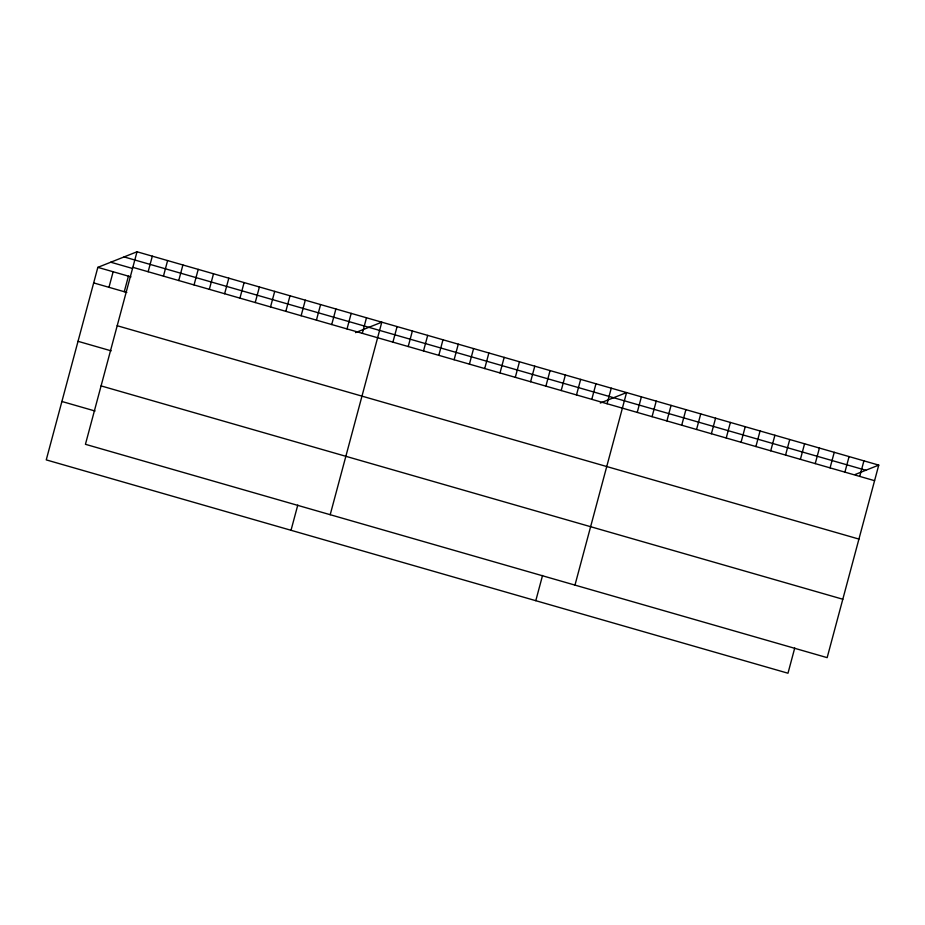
<?xml version="1.0" encoding="UTF-8"?>
<svg xmlns="http://www.w3.org/2000/svg" width="925" height="925" viewBox="0 0 925 925"><rect width="100%" height="100%" fill="white"/><g stroke="black" fill="none" stroke-linecap="round" stroke-linejoin="round"><path stroke-width="1.39" d="M137.016 251.773L85.435 444.301L827.158 657.64L878.75 465.113L137.016 251.773L97.842 267.36L46.25 459.887L787.984 673.227L794.737 648.009M108.965 287.317L113.139 271.753M124.262 291.722L128.436 276.159M148.15 271.73L152.313 256.179M163.448 276.136L167.61 260.572M178.745 280.529L182.907 264.978M194.042 284.935L198.216 269.372M209.339 289.34L213.513 273.777M224.636 293.734L228.81 278.171M239.933 298.139L244.108 282.576M255.231 302.533L259.405 286.981M270.528 306.938L274.702 291.375M285.837 311.332L289.999 295.78M301.134 315.737L305.296 300.174M316.431 320.131L320.593 304.579M331.728 324.536L335.891 308.973M291.017 530.291L297.781 505.073M347.025 328.942L351.188 313.378M362.322 333.335L366.497 317.772M330.202 514.705L381.794 322.178L355.535 332.618M392.917 342.134L397.091 326.583M408.214 346.54L412.388 330.977M423.511 350.933L427.685 335.382M438.808 355.339L442.983 339.776M454.117 359.733L458.28 344.181M469.414 364.138L473.577 348.575M484.712 368.543L488.874 352.98M500.009 372.937L504.171 357.374M515.306 377.342L519.468 361.779M530.603 381.736L534.777 366.184M545.9 386.141L550.074 370.578M561.197 390.535L565.372 374.983M576.495 394.94L580.669 379.377M535.795 600.683L542.547 575.466M591.792 399.334L595.966 383.783M607.089 403.739L611.263 388.176M574.968 585.109L626.56 392.582L600.313 403.022M637.232 412.411L641.395 396.848M652.067 416.678L656.23 401.115M666.902 420.944L671.064 405.381M681.725 425.211L685.899 409.648M696.56 429.478L700.734 413.914M711.394 433.744L715.568 418.181M726.229 438.011L730.403 422.447M741.064 442.277L745.238 426.714M755.898 446.544L760.072 430.981M770.733 450.81L774.907 435.247M785.568 455.077L789.742 439.514M800.403 459.343L804.577 443.78M815.237 463.61L819.411 448.047M830.072 467.877L834.246 452.313M844.907 472.143L849.081 456.58M859.741 476.41L863.915 460.847M855.163 474.502L878.75 465.113M124.089 256.919L865.823 470.258M132.853 267.337L874.576 480.676M110.769 262.214L132.437 268.447M97.842 267.36L130.98 276.887M93.668 282.911L126.818 292.45M117.198 325.727L858.932 539.078M78.024 341.313L111.162 350.853M101.079 385.898L842.814 599.238M61.894 401.485L95.044 411.012"/></g></svg>
